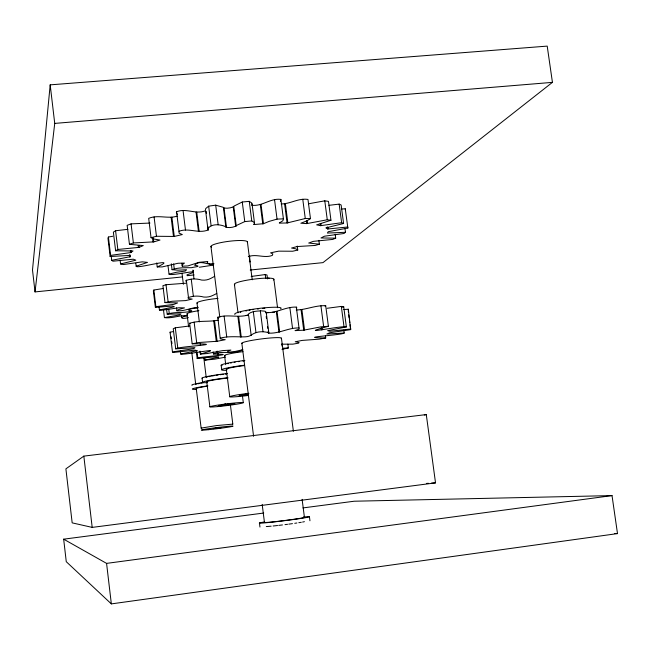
<?xml version="1.0" encoding="UTF-8"?>
<svg xmlns="http://www.w3.org/2000/svg" width="650" height="650" viewBox="0 0 650 650"><rect width="100%" height="100%" fill="white"/><g stroke="black" fill="none" stroke-linecap="round" stroke-linejoin="round"><path stroke-width="0.97" d="M213.086 351.829L213.541 354.136C241.646 354.161 200.005 356.663 197.811 358.053L197.178 358.564L196.341 351.812M250.226 270.026L322.969 262.632L552.435 82.363L547.211 46.109L50.188 84.858L32.5 270.01L35.035 291.915L182.536 276.916M35.035 291.915L54.73 123.403L50.188 84.858M201.768 428.204L201.143 428.131L196.259 388.611M177.287 216.092C167.993 219.188 157.926 214.394 148.688 218.368L151.044 237.664L156.455 236.275L174.265 236.446L182.333 234.561L179.107 233.155L178.986 231.294C188.671 227.443 198.404 233.976 208.033 229.986L205.611 210.665C195.959 214.866 186.29 207.748 176.572 211.794L176.369 212.753L177.458 214.467M251.899 204.246L251.769 203.028L249.267 201.354L242.271 202.004L234.406 205.888C233.049 208.024 224.136 209.227 223.023 207.244L215.694 205.156L208.658 206.172L205.782 208.488L205.416 209.771M208.033 229.986L208.504 229.678L207.797 228.727C211.567 223.389 220.09 224.226 225.469 226.647C227.069 228.524 235.072 227.378 236.86 225.29L244.766 221.601L251.761 220.927L254.248 222.471L254.369 223.6L253.589 224.437L254.694 224.486L263.477 223.722L269.043 221.406L277.046 219.123L283.4 218.839L282.864 220.773L279.264 222.991L280.02 223.121L287.081 222.974L305.273 218.514L310.473 218.627L307.97 199.436C298.634 197.901 290.29 203.978 281.166 203.946M343.728 309.562L348.319 309.229L348.343 311.935M112.791 236.251L108.404 237.039L107.957 238.249L110.151 256.514L129.228 255.45L129.951 255.572L130.309 256.685L111.702 260.309L111.223 256.319M248.365 314.064C251.867 311.09 257.205 311.09 261.56 310.846C262.697 311.179 266.947 310.741 265.712 312.585C276.469 313.414 285.586 306.589 296.319 307.101L296.863 307.897M348.319 309.229L350.675 329.639L329.582 332.784L326.844 334.059L344.216 333.003L343.842 330.102M110.151 256.514L110.597 255.385L108.404 237.039M230.344 404.389L232.814 424.133L232.367 424.344M280.369 201.484L280.889 199.404C270.319 197.941 262.08 206.789 251.542 205.213M248.576 314.868C238.453 318.126 227.988 314.048 217.823 317.224L218.197 318.492M198.372 307.312C191.108 307.596 184.356 311.391 176.938 310.798L178.88 309.473L184.478 307.881L178.896 307.767L161.509 310.302L159.421 309.977L174.379 306.784L172.673 306.02L155.374 307.393L153.351 290.794L153.855 290.03L162.947 288.551M155.374 307.393L155.886 306.686L153.855 290.03M217.823 317.224L220.269 338.837L225.249 339.698L217.108 341.291L198.989 342.501L192.173 343.793L189.629 323.261C198.9 320.255 208.829 322.124 218.221 320.125M216.751 293.467C212.591 295.62 209.511 297.529 203.808 297.058C198.786 295.644 192.571 295.726 187.923 297.773L188.638 298.651L192.213 299.073L185.543 300.609L172.144 301.259L164.986 302.599L162.914 285.683L166.124 284.708L185.868 283.221M156.739 262.941L157.227 266.947C180.456 256.197 136.134 269.401 136.159 266.199L135.809 263.315M214.606 276.331C210.462 278.598 207.553 280.662 201.695 280.085C196.739 278.501 190.369 278.509 185.811 280.686L186.103 281.458M344.955 228.329L345.475 232.286L344.021 233.488L324.472 236.202L320.994 237.973L335.701 238.152L335.189 234.268M310.473 218.627L307.044 220.805L300.861 223.234L306.767 223.608L327.275 219.773L330.956 220.252L328.477 201.386L324.781 200.826L308.539 203.783M83.834 456.121L65.894 468.853L72.174 522.868L92.194 527.394L435.524 482.861L426.286 414.578L83.834 456.121L92.194 527.394M201.143 428.106L216.613 425.563L232.797 424.125M127.944 229.32L115.586 230.742L113.376 232.131L115.619 250.778L133.047 250.965L130.569 252.598L110.597 255.385M115.619 250.778L117.837 249.462L139.132 247.366L143.268 245.578L129.447 244.335L127.148 225.339L131.072 223.868L149.979 223.064M287.861 344.142L288.348 347.969L281.986 349.375M199.981 351.081L200.354 354.071C231.213 345.475 182.634 355.794 180.668 354.006L180.31 351.114M325.049 306.061L325.707 305.727L328.396 326.284C291.842 336.286 343.322 325.033 346.369 326.926L343.72 306.784L341.331 306.41L327.145 308.271M189.442 326.007L175.305 327.795L173.241 328.746L175.711 348.855L194.959 347.636L193.708 348.701L172.461 351.918L170.048 332.191L173.631 331.516M136.159 266.199L147.477 262.397L142.334 261.844L123.321 264.558L120.559 263.965L120.088 260.057M204.807 358.101L205.051 360.1L218.782 357.126L216.222 356.728L197.178 358.564M335.701 238.152L332.767 239.419L313.349 241.353L308.693 243.043L319.369 244.197L318.874 240.378M175.711 348.855C178.376 346.239 230.953 344.102 192.173 343.793M330.956 220.252L316.656 224.851L320.466 225.68L341.624 222.698L343.59 223.502L341.144 205.002L339.162 204.116L328.908 205.335M171.316 263.786L172.047 269.677C178.189 267.459 185.023 267.743 191.482 267.694C194.358 266.801 202.784 266.419 194.634 265.273C199.607 259.188 207.886 265.525 213.712 263.998M129.447 244.335L133.38 242.938L153.774 241.889L159.973 240.061L154.115 239.07L151.044 237.664M242.182 349.936C235.332 354.673 222.146 350.602 213.33 353.803M166.587 309.246L167.196 314.194C175.134 311.399 183.804 313.487 191.799 310.968C183.235 310.213 194.252 307.694 197.112 308.295M344.216 333.003C342.192 335.262 293.166 337.594 325.715 337.976L325.455 335.985M167.968 265.436L169.032 274.105L176.345 272.285L185.266 271.05L186.582 269.742L177.816 270.197L172.047 269.677M120.559 263.965L135.85 260.187L133.274 259.196L112.946 261.194L111.702 260.309M328.396 326.284L321.344 326.771L303.713 330.168L295.051 330.647L299.219 329.087L299.016 327.957C288.787 327.6 279.866 333.426 269.677 333.166C267.109 331.923 260.796 330.947 255.986 332.646C249.559 334.872 251.582 337.049 242.084 336.879C234.902 336.765 227.524 336.261 220.423 338.065M249.974 261.901L249.616 255.954M319.369 244.197L315.217 245.448L297.082 246.545L291.574 248.04L295.969 248.877L297.773 250.055L292.695 251.233L278.688 251.152L270.571 252.826L272.821 253.939L272.342 255.409C264.339 258.489 256.271 253.622 248.308 256.62M343.59 223.502L325.861 227.89L328.014 228.963L347.669 227.004L347.872 228.044L328.217 231.701L327.397 233.066L345.475 232.286M163.475 309.831L164.426 317.614L179.798 314.909L181.017 313.893L167.196 314.194M242.791 349.724L234.106 351.674L228.248 352.219L227.549 351.374L230.904 350.082L222.617 350.61L207.123 353.551L200.354 354.071M342.257 307.166L343.72 306.784M180.668 354.006L197.389 350.683L194.87 350.131L175.037 352.3L173.014 352.463L172.461 351.918M346.369 326.926L327.641 330.663L329.964 331.248L350.927 328.989M199.339 267.239L213.525 265.086M424.312 415.025L426.286 414.578M325.715 337.976L319.093 339.178L302.364 340.397L295.246 341.754L299.089 342.517L298.577 343.192L292.809 344.142L281.393 344.183M296.262 309.993C306.223 309.798 315.632 305.134 325.707 305.727M251.193 276.453L265.224 274.56L267.02 275.015L267.516 278.939M194.188 274.926L187.2 275.673L187.029 274.82C208.097 267.337 170.129 276.656 169.032 274.105M155.886 306.686L174.037 304.33L177.612 302.908L164.986 302.599M225.404 357.151L214.654 359.182L205.051 360.1M188.394 317.623C179.684 319.743 180.042 316.973 187.021 315.754C179.433 314.99 171.974 318.744 164.426 317.614M248.779 393.819L240.549 395.037L239.054 395.769L248.398 394.908M225.322 405.364L234.845 403.553L227.89 404.137L218.384 405.949L225.322 405.364L225.095 403.52M263.721 513.037L63.667 539.175L66.267 561.697L111.345 603.891L617.5 533.593L612.024 495.601L354.201 501.223L302.933 507.918M63.667 539.175L106.576 563.387L612.024 495.601M213.923 263.746L209.934 264.152L207.521 263.088L207.228 262.259L207.797 261.633L206.798 261.609L199.014 262.324L187.964 265.907L182.317 266.24L182.138 264.842L184.486 263.071L178.067 263.258L162.216 266.914L157.227 266.947M54.73 123.403L552.435 82.363M283.278 348.229L288.348 347.969M426.416 483.421L428.439 483.291M431.478 483.113L435.524 482.861M341.827 208.999L345.256 208.796L345.475 209.926M267.174 278.192L269.189 278.168M614.461 533.471L617.5 533.593M189.629 323.261L190.401 323.416M193.984 278.769L192.896 270.043L193.375 270.481M249.324 261.259L250.356 261.787M170.048 332.191L170.609 332.816M345.256 208.796L347.872 228.044M339.162 204.116L341.624 222.698M348.733 314.884L349.123 317.834M349.375 319.808L349.765 322.757M350.025 324.724L350.415 327.673M341.331 306.41L343.996 326.633M324.781 200.826L327.275 219.773M327.762 227.037L328.014 228.963M327.169 227.045L327.421 228.963M320.913 223.681L321.173 225.631M320.206 223.722L320.466 225.68M320.929 305.793L323.619 326.422M321.912 327.884L322.164 329.802M307.149 220.545L307.539 223.527M321.124 327.966L321.376 329.883M306.377 220.634L306.767 223.608M302.762 199.266L305.273 218.514M297.261 246.066L297.773 250.055M301.892 309.595L304.541 330.046M301.064 309.709L303.713 330.168M285.391 203.759L287.861 222.852M284.611 203.881L287.081 222.974M296.319 307.101L299.016 327.957M280.889 199.404L283.4 218.839M289.868 307.629L292.557 328.526M274.536 199.648L277.046 219.123M309.433 516.75L309.952 520.772M273.886 279.248L277.542 307.718M281.45 338.203L293.386 431.275M302.112 499.338L304.428 517.384M281.848 344.207L282.092 346.158M277.03 311.382L279.679 332.004M276.299 311.521L278.947 332.142M261.016 204.457L263.477 223.722M260.293 204.612L262.762 223.868M265.224 274.56L265.728 278.501M266.256 312.593L268.889 333.239M252.037 203.767L254.507 223.153M266.216 316.517L266.467 318.484M267.475 326.357L267.727 328.323M268.101 331.273L268.352 333.247M249.267 201.354L251.761 220.927M260.325 310.773L262.998 331.744M247.406 241.898L252.216 279.793M242.271 202.004L244.766 221.601M253.321 311.675L255.986 332.646M248.698 315.851L251.193 335.514M233.829 206.765L236.275 226.102M233.228 206.936L235.674 226.265M238.639 316.371L241.239 336.984M234.414 284.326L238.006 312.788M241.841 343.216L253.589 436.304M262.178 504.368L264.452 522.413M237.884 316.42L240.492 337.041M224.039 208.024L226.476 227.362M223.454 207.992L225.891 227.346M246.358 393.356L246.586 395.176M259.456 523.039L259.959 527.061M242.426 395.623L243.303 402.626M215.694 205.156L218.164 224.77M224.12 316.111L226.736 336.984M208.658 206.172L211.12 225.778M210.941 246.439L219.814 317.281M224.591 355.542L225.737 364.683M226.314 369.208L229.767 396.776M206.164 211.461L206.407 213.395M208.097 226.923L208.463 229.824M221.154 365.194L221.723 369.777M214.557 320.856L217.108 341.291M218.294 353.486L218.53 355.42M213.72 320.954L216.271 341.396M217.612 353.592L217.856 355.534M217.149 351.057L217.401 353.023M196.747 212.168L199.152 231.465M196.04 212.184L198.445 231.481M196.982 302.965L199.331 321.88M203.783 357.719L206.253 377.634M206.773 381.802L209.877 406.827M200.216 343.403L200.468 345.418M183.056 210.511L185.477 230.043M191.254 279.175L193.375 296.327M202.077 378.146L202.589 382.314M194.139 322.132L196.69 342.737M197.088 352.251L197.811 358.053M186.322 280.053L188.435 297.188M176.572 211.794L178.986 231.294M181.951 263.266L182.317 266.24M182.008 273.244L183.365 284.277M187.029 313.901L188.622 326.852M191.823 352.755L195.764 384.629M171.901 217.287L174.265 236.446M171.129 217.344L173.493 236.511M181.399 315.494L181.634 317.403M173.639 263.9L174.249 268.816M176.564 307.791L176.938 310.798M175.305 327.795L177.783 347.994M166.026 284.724L168.106 301.681M168.781 309.522L169.268 313.495M171.088 336.749L171.332 338.715M171.689 341.656L171.933 343.623M154.082 216.938L156.455 236.275M153.286 237.9L153.774 241.889M152.514 238.006L153.002 241.995M159.071 307.101L159.421 309.977M138.889 245.399L139.132 247.366M138.174 245.529L138.409 247.496M131.072 223.868L133.38 242.938M130.951 250.526L131.186 252.46M130.341 250.664L130.569 252.598M129.943 254.808L130.187 256.815M129.472 254.954L129.716 256.961M115.586 230.742L117.837 249.462M106.576 563.387L111.345 603.891M196.649 388.757A15.933 1.04 -7.1 0 1 207.691 386.149M196.463 389.342A19.914 1.3 -7.1 0 1 207.87 385.848M192.067 385.304A19.914 1.349 -7.1 0 1 202.646 382.558M187.541 314.299A15.868 1.844 -7 0 1 198.9 310.651M195.886 384.475A15.925 1.081 -7.1 0 1 196.04 384.394M197.73 383.858A15.925 1.081 -7.1 0 1 199.42 383.484M200.793 383.207A15.925 1.081 -7.1 0 1 203.174 382.793M234.926 314.462A23.384 2.624 -7.3 0 1 258.562 308.466A23.384 2.624 -7.3 0 1 280.621 308.856M234.894 284.765A19.906 2.633 -7.3 0 1 254.312 279.077A19.906 2.633 -7.3 0 1 273.317 279.979M245.871 315.551A23.392 2.543 -7.3 0 1 248.446 315.071M265.752 312.764A23.392 2.543 -7.3 0 1 268.499 312.536M272.293 312.309A23.392 2.543 -7.3 0 1 274.552 312.236M242.141 343.525A19.963 1.836 -7.3 0 1 261.592 338.902A19.963 1.836 -7.3 0 1 281.174 338.585M240.264 312.406A19.931 2.234 -7.3 0 1 240.866 312.203M245.822 310.944A19.931 2.234 -7.3 0 1 246.838 310.733M249.007 310.31A19.931 2.234 -7.3 0 1 250.144 310.107M252.517 309.709A19.931 2.234 -7.3 0 1 253.744 309.522M257.489 309.002A19.931 2.234 -7.3 0 1 258.749 308.848M262.486 308.433A19.931 2.234 -7.3 0 1 264.891 308.214M303.517 517.002A25.188 0.78 -7.2 0 1 301.974 518.261A25.188 0.78 -7.2 0 1 267.987 522.576A25.188 0.78 -7.2 0 1 264.452 521.95M303.379 517.319A20.15 0.626 -7.2 0 1 285.651 520.382A20.15 0.626 -7.2 0 1 264.859 522.242M197.275 303.314A16.762 2.056 -7.1 0 1 218.01 298.399M206.57 377.366A16.827 1.202 -7.1 0 1 207.114 377.154M208.934 376.651A16.827 1.202 -7.1 0 1 210.194 376.366M211.656 376.074A16.827 1.202 -7.1 0 1 214.183 375.619M216.06 375.318A16.827 1.202 -7.1 0 1 218.043 375.017M220.098 374.725A16.827 1.202 -7.1 0 1 223.267 374.311M225.379 374.059A16.827 1.202 -7.1 0 1 226.428 373.945M202.426 378.389A21.036 1.503 -7.1 0 1 227.305 373.531M207.277 382.655A21.036 1.446 -7.1 0 1 205.66 381.176A21.036 1.446 -7.1 0 1 227.833 377.748M207.041 381.981A16.827 1.154 -7.1 0 1 227.979 378.04M211.477 247.106A18.379 2.933 -7.2 0 1 227.825 241.443A18.379 2.933 -7.2 0 1 247.325 242.279M227.931 363.691A18.484 1.454 -7.2 0 1 228.516 363.545M230.628 363.058A18.484 1.454 -7.2 0 1 231.441 362.887M234.187 362.367A18.484 1.454 -7.2 0 1 235.186 362.196M238.387 361.684A18.484 1.454 -7.2 0 1 239.509 361.522M242.962 361.043A18.484 1.454 -7.2 0 1 244.124 360.896M225.217 355.851A18.476 1.568 -7.2 0 1 242.962 351.642M222.146 365.641A23.116 1.82 -7.2 0 1 244.863 360.425M226.679 370.281A23.116 1.747 -7.2 0 1 223.86 368.794A23.116 1.747 -7.2 0 1 243.986 365.251M227.094 369.549A18.492 1.397 -7.2 0 1 244.116 365.601M248.617 395.419A18.517 1.048 -7.2 0 1 229.751 396.727A18.517 1.048 -7.2 0 1 248.796 393.274M304.403 521.658A20.15 0.682 -7.2 0 1 302.616 522.048M301.291 522.283A20.15 0.682 -7.2 0 1 298.821 522.697M296.879 522.998A20.15 0.682 -7.2 0 1 294.751 523.307M292.459 523.632A20.15 0.682 -7.2 0 1 288.803 524.136M287.552 524.298A20.15 0.682 -7.2 0 1 285.009 524.623M282.466 524.94A20.15 0.682 -7.2 0 1 278.744 525.379M277.55 525.509A20.15 0.682 -7.2 0 1 273.114 525.988M271.172 526.175A20.15 0.682 -7.2 0 1 266.289 526.541M221.187 427.619L213.289 428.618L221.179 427.611M208.52 429.691A15.966 0.585 -7.1 0 0 233.033 426.164A15.966 0.585 -7.1 0 0 210.104 428.472A15.966 0.585 -7.1 0 0 208.52 429.691M217.766 406.591A16.851 0.869 -7.1 0 0 243.303 402.683A16.851 0.869 -7.1 0 0 218.717 404.958A16.851 0.869 -7.1 0 0 217.766 406.591"/></g></svg>
